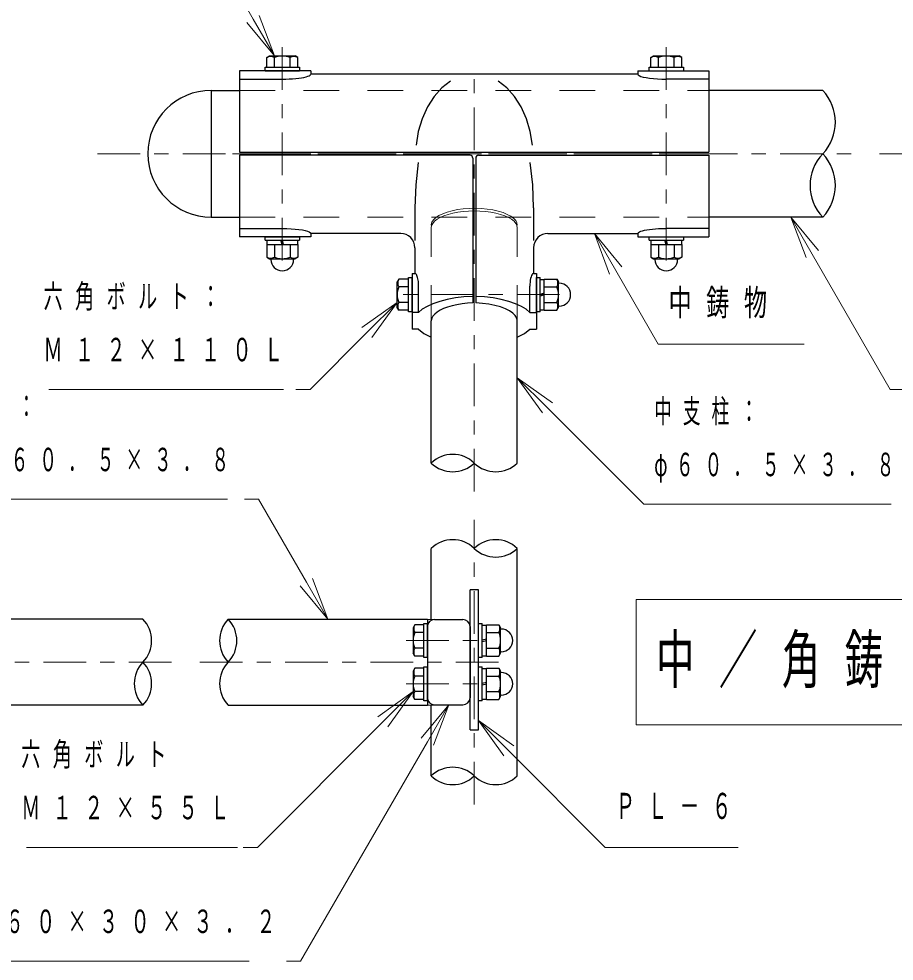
# Model space of a CAD drawing. Units: millimetres on the paper, with parts at other scales. Extents: x 200 to 618, y 141 to 438.
# Drawn here: x 480.8 to 542.3, y 295.1 to 361.4 of the extents above; entities that cross this region are included whole.
import ezdxf

# ---------------------------------------------------------------- set-up
doc = ezdxf.new("R2010")
doc.units = ezdxf.units.MM
doc.linetypes.add('USER1', pattern=[4.5, 2.5, -2])
doc.linetypes.add('USER2', pattern=[6, 3, -1, 1, -1])
doc.layers.add('線', color=2, linetype='Continuous', lineweight=25)
doc.layers.add('補助', color=2, linetype='Continuous', lineweight=13)
doc.styles.add('ＭＳ ゴシック', font='')
doc.styles.get('ＭＳ ゴシック').set_extended_font_data('MS Gothic')

msp = doc.modelspace()

# ---------------------------------------------------------------- linework, layer by layer
at = {"layer": '線', "color": 1, "linetype": 'USER2', "lineweight": 13}
for p, q in [((499.295, 344.364), (499.295, 359.364)), ((526.295, 359.364), (526.295, 344.364)), ((512.795, 328.117), (512.795, 357.969)), ((486.295, 351.864), (539.295, 351.864)), ((495.795, 351.864), (529.795, 351.864)), ((541.295, 351.864), (567.795, 351.864)), ((512.795, 346.665), (512.795, 348.031)), ((518.795, 341.958), (506.795, 341.958)), ((512.795, 306.117), (512.795, 326.117)), ((507.995, 317.642), (513.995, 317.642)), ((491.495, 316.117), (464.995, 316.117)), ((493.495, 316.117), (514.495, 316.117)), ((507.995, 314.592), (513.994, 314.592))]:
    msp.add_line(p, q, dxfattribs=at)
at = {"layer": '線'}
for p, q in [((498.198, 358.63), (498.395, 358.744)), ((498.198, 357.944), (498.198, 358.63)), ((498.395, 358.744), (500.195, 358.744)), ((498.746, 357.944), (498.746, 358.63)), ((499.843, 357.944), (499.843, 358.63)), ((500.391, 358.63), (500.195, 358.744)), ((500.391, 357.944), (500.391, 358.63)), ((525.198, 358.63), (525.395, 358.744)), ((525.198, 357.944), (525.198, 358.63)), ((525.395, 358.744), (527.195, 358.744)), ((525.746, 357.944), (525.746, 358.63)), ((526.843, 357.944), (526.843, 358.63)), ((527.391, 358.63), (527.195, 358.744)), ((527.391, 357.944), (527.391, 358.63)), ((498.095, 357.944), (500.495, 357.944)), ((498.095, 357.694), (498.095, 357.944)), ((498.198, 357.944), (500.391, 357.944)), ((500.495, 357.944), (500.495, 357.694)), ((525.095, 357.944), (527.495, 357.944)), ((525.095, 357.694), (525.095, 357.944)), ((525.198, 357.944), (527.391, 357.944)), ((527.495, 357.944), (527.495, 357.694)), ((498.095, 357.694), (500.495, 357.694)), ((525.095, 357.694), (527.495, 357.694)), ((496.295, 357.115), (499.295, 357.115)), ((529.295, 357.115), (526.295, 357.115)), ((496.295, 351.969), (529.295, 351.969)), ((512.495, 351.759), (496.295, 351.759)), ((512.695, 351.559), (512.695, 341.381)), ((512.895, 351.559), (512.895, 341.381)), ((513.095, 351.759), (529.295, 351.759)), ((508.62, 348.057), (508.62, 345.759)), ((516.97, 348.057), (516.97, 345.759)), ((496.295, 346.613), (499.295, 346.613)), ((529.295, 346.613), (526.295, 346.613)), ((498.095, 346.034), (500.495, 346.034)), ((498.095, 345.784), (498.095, 346.034)), ((500.495, 346.034), (500.495, 345.784)), ((525.095, 346.034), (527.495, 346.034)), ((525.095, 345.784), (525.095, 346.034)), ((527.495, 346.034), (527.495, 345.784)), ((498.095, 345.784), (500.495, 345.784)), ((498.198, 345.484), (500.391, 345.484)), ((498.198, 345.484), (498.198, 344.597)), ((498.22, 345.784), (500.37, 345.784)), ((498.22, 345.784), (498.22, 345.484)), ((498.22, 345.484), (500.37, 345.484)), ((498.746, 345.484), (498.746, 344.597)), ((499.278, 345.484), (499.197, 345.784)), ((499.392, 345.484), (499.311, 345.784)), ((499.843, 345.484), (499.843, 344.597)), ((500.37, 345.784), (500.37, 345.484)), ((500.391, 345.484), (500.391, 344.597)), ((525.095, 345.784), (527.495, 345.784)), ((525.198, 345.484), (527.391, 345.484)), ((525.198, 345.484), (525.198, 344.597)), ((525.22, 345.784), (527.37, 345.784)), ((525.22, 345.784), (525.22, 345.484)), ((525.22, 345.484), (527.37, 345.484)), ((525.746, 345.484), (525.746, 344.597)), ((526.278, 345.484), (526.197, 345.784)), ((526.392, 345.484), (526.311, 345.784)), ((526.843, 345.484), (526.843, 344.597)), ((527.37, 345.784), (527.37, 345.484)), ((527.391, 345.484), (527.391, 344.597)), ((498.198, 344.597), (498.395, 344.484)), ((500.391, 344.597), (500.195, 344.484)), ((525.198, 344.597), (525.395, 344.484)), ((527.391, 344.597), (527.195, 344.484)), ((498.395, 344.484), (500.195, 344.484)), ((498.495, 344.434), (498.495, 344.484)), ((500.095, 344.434), (500.095, 344.484)), ((525.395, 344.484), (527.195, 344.484)), ((525.495, 344.434), (525.495, 344.484)), ((527.095, 344.434), (527.095, 344.484)), ((507.483, 343.055), (507.37, 342.858)), ((507.37, 341.058), (507.37, 342.858)), ((508.17, 343.055), (507.483, 343.055)), ((508.17, 340.758), (508.17, 343.158)), ((508.17, 343.158), (508.42, 343.158)), ((508.17, 340.861), (508.17, 343.055)), ((508.42, 340.758), (508.42, 343.158)), ((517.17, 340.758), (517.17, 343.158)), ((517.17, 343.158), (517.42, 343.158)), ((517.42, 340.758), (517.42, 343.158)), ((517.42, 340.883), (517.42, 343.033)), ((517.42, 343.033), (517.72, 343.033)), ((517.72, 340.861), (517.72, 343.055)), ((517.72, 343.055), (518.606, 343.055)), ((517.72, 340.883), (517.72, 343.033)), ((518.606, 343.055), (518.72, 342.858)), ((518.72, 341.058), (518.72, 342.858)), ((518.77, 342.758), (518.72, 342.758)), ((508.17, 342.507), (507.483, 342.507)), ((508.883, 340.703), (508.883, 342.544)), ((516.706, 340.703), (516.706, 342.544)), ((517.72, 342.055), (517.42, 341.975)), ((517.72, 341.941), (517.42, 341.861)), ((517.72, 342.507), (518.606, 342.507)), ((508.17, 341.41), (507.483, 341.41)), ((517.72, 341.41), (518.606, 341.41)), ((507.483, 340.861), (507.37, 341.058)), ((508.17, 340.861), (507.483, 340.861)), ((508.42, 340.758), (508.17, 340.758)), ((517.42, 340.758), (517.17, 340.758)), ((517.42, 340.883), (517.72, 340.883)), ((517.72, 340.861), (518.606, 340.861)), ((518.606, 340.861), (518.72, 341.058)), ((518.77, 341.158), (518.72, 341.158)), ((508.608, 318.739), (508.495, 318.542)), ((509.245, 318.739), (508.608, 318.739)), ((509.245, 316.442), (509.245, 318.842)), ((509.245, 318.842), (509.495, 318.842)), ((509.245, 316.545), (509.245, 318.739)), ((509.495, 319.142), (509.995, 319.117)), ((509.495, 316.442), (509.495, 318.842)), ((513.095, 316.442), (513.095, 318.842)), ((513.095, 318.842), (513.345, 318.842)), ((513.345, 316.442), (513.345, 318.842)), ((513.345, 316.567), (513.345, 318.717)), ((513.345, 318.717), (513.645, 318.717)), ((513.645, 316.545), (513.645, 318.739)), ((513.645, 318.739), (514.531, 318.739)), ((513.645, 316.567), (513.645, 318.717)), ((514.531, 318.739), (514.645, 318.542)), ((508.495, 318.542), (508.495, 316.742)), ((509.245, 318.191), (508.608, 318.191)), ((509.495, 318.617), (509.495, 313.617)), ((513.645, 318.191), (514.531, 318.191)), ((514.645, 316.742), (514.645, 318.542)), ((514.695, 318.442), (514.645, 318.442)), ((513.645, 317.739), (513.345, 317.659)), ((513.645, 317.625), (513.345, 317.545)), ((508.608, 316.545), (508.495, 316.742)), ((509.245, 317.094), (508.608, 317.094)), ((513.645, 317.094), (514.531, 317.094)), ((514.531, 316.545), (514.645, 316.742)), ((514.695, 316.842), (514.645, 316.842)), ((509.245, 316.545), (508.608, 316.545)), ((509.495, 316.442), (509.245, 316.442)), ((513.345, 316.442), (513.095, 316.442)), ((513.345, 316.567), (513.645, 316.567)), ((513.645, 316.545), (514.531, 316.545)), ((508.608, 315.689), (508.495, 315.492)), ((508.495, 315.492), (508.495, 313.692)), ((509.245, 315.689), (508.608, 315.689)), ((509.245, 313.392), (509.245, 315.792)), ((509.245, 315.792), (509.495, 315.792)), ((509.245, 313.495), (509.245, 315.689)), ((509.495, 313.392), (509.495, 315.792)), ((513.095, 313.392), (513.095, 315.792)), ((513.095, 315.792), (513.345, 315.792)), ((513.345, 313.392), (513.345, 315.792)), ((513.345, 313.517), (513.345, 315.667)), ((513.345, 315.667), (513.645, 315.667)), ((513.645, 313.495), (513.645, 315.689)), ((513.645, 315.689), (514.531, 315.689)), ((513.645, 313.517), (513.645, 315.667)), ((514.531, 315.689), (514.645, 315.492)), ((514.645, 313.692), (514.645, 315.492)), ((509.245, 315.141), (508.608, 315.141)), ((513.645, 315.141), (514.531, 315.141)), ((514.695, 315.392), (514.645, 315.392)), ((513.645, 314.689), (513.345, 314.609)), ((513.645, 314.575), (513.345, 314.495)), ((508.608, 313.495), (508.495, 313.692)), ((509.245, 314.044), (508.608, 314.044)), ((509.245, 313.495), (508.608, 313.495)), ((513.345, 313.517), (513.645, 313.517)), ((513.645, 314.044), (514.531, 314.044)), ((513.645, 313.495), (514.531, 313.495)), ((514.531, 313.495), (514.645, 313.692)), ((514.695, 313.792), (514.645, 313.792)), ((509.495, 313.392), (509.245, 313.392)), ((509.495, 313.092), (509.995, 313.117)), ((513.345, 313.392), (513.095, 313.392))]:
    msp.add_line(p, q, dxfattribs=at)
at = {"layer": '線', "color": 7}
for p, q in [((501.295, 357.694), (496.295, 357.694)), ((496.295, 357.694), (496.295, 351.969)), ((501.295, 357.694), (501.295, 357.469)), ((524.295, 357.469), (501.295, 357.469)), ((524.295, 357.694), (524.295, 357.469)), ((524.295, 357.694), (529.295, 357.694)), ((529.295, 357.694), (529.295, 351.969)), ((494.295, 356.319), (494.295, 347.409)), ((494.295, 356.319), (496.295, 356.319)), ((537.295, 356.319), (529.295, 356.319)), ((496.295, 351.759), (496.295, 346.034)), ((529.295, 351.759), (529.295, 346.034)), ((494.295, 347.409), (496.295, 347.409)), ((537.295, 347.409), (529.295, 347.409)), ((501.295, 346.034), (496.295, 346.034)), ((501.295, 346.259), (501.295, 346.034)), ((507.395, 346.259), (501.295, 346.259)), ((507.62, 346.259), (507.395, 346.259)), ((517.97, 346.259), (518.195, 346.259)), ((518.195, 346.259), (524.295, 346.259)), ((524.295, 346.259), (524.295, 346.034)), ((524.295, 346.034), (529.295, 346.034)), ((508.62, 345.259), (508.62, 343.458)), ((516.97, 345.259), (516.97, 343.458)), ((508.42, 343.458), (508.62, 343.458)), ((508.42, 343.458), (508.42, 340.703)), ((516.959, 343.458), (517.17, 343.458)), ((517.17, 343.458), (517.17, 340.703)), ((508.883, 340.703), (508.42, 340.703)), ((508.42, 340.703), (508.42, 339.531)), ((516.706, 340.703), (517.17, 340.703)), ((517.17, 340.703), (517.17, 339.531)), ((509.77, 330.117), (509.77, 340.117)), ((515.82, 330.117), (515.82, 340.117)), ((508.883, 339.531), (508.42, 339.531)), ((516.706, 339.531), (517.17, 339.531)), ((509.77, 319.128), (509.77, 324.117)), ((515.82, 308.117), (515.82, 324.117)), ((513.095, 321.191), (512.495, 321.191)), ((512.495, 311.365), (512.495, 321.191)), ((513.095, 311.365), (513.095, 321.191)), ((489.495, 319.142), (479.495, 319.142)), ((495.495, 319.142), (509.495, 319.142)), ((509.495, 319.142), (509.495, 313.092)), ((509.995, 319.117), (511.995, 319.117)), ((512.495, 318.617), (512.495, 313.617)), ((489.495, 313.092), (479.495, 313.092)), ((495.495, 313.092), (509.495, 313.092)), ((509.77, 308.117), (509.77, 313.106)), ((509.995, 313.117), (511.995, 313.117)), ((512.495, 311.365), (513.095, 311.365))]:
    msp.add_line(p, q, dxfattribs=at)
at = {"layer": '線', "color": 4, "linetype": 'USER1', "lineweight": 13}
for p, q in [((496.295, 356.319), (529.295, 356.319)), ((496.295, 347.409), (529.295, 347.409)), ((509.77, 340.117), (509.77, 346.665)), ((515.82, 340.117), (515.82, 346.665))]:
    msp.add_line(p, q, dxfattribs=at)
at = {"layer": '線', "color": 7, "lineweight": 13}
for p, q in [((524.169, 320.517), (524.169, 311.717)), ((594.469, 320.517), (524.169, 320.517)), ((524.169, 311.717), (594.469, 311.717))]:
    msp.add_line(p, q, dxfattribs=at)
at = {"layer": '線'}
for points in [[(499.295, 357.115), (499.542, 357.117), (499.785, 357.125), (500.022, 357.139), (500.246, 357.157), (500.457, 357.18), (500.649, 357.208), (500.821, 357.24), (500.969, 357.275), (501.091, 357.313), (501.186, 357.354), (501.252, 357.396), (501.288, 357.439), (501.293, 357.454), (501.295, 357.469)], [(524.295, 357.469), (524.319, 357.413), (524.392, 357.359), (524.513, 357.308), (524.676, 357.261), (524.88, 357.218), (525.119, 357.182), (525.387, 357.153), (525.676, 357.132), (525.982, 357.119), (526.295, 357.115)], [(511.119, 356.969), (510.509, 356.497), (509.964, 355.888), (509.499, 355.159), (509.127, 354.329), (508.86, 353.424), (508.704, 352.469)], [(516.885, 352.469), (516.729, 353.424), (516.462, 354.329), (516.09, 355.159), (515.625, 355.888), (515.08, 356.497), (514.47, 356.969)], [(508.858, 351.259), (508.68, 349.68), (508.62, 348.057)], [(516.97, 348.057), (516.909, 349.68), (516.731, 351.259)], [(499.295, 346.613), (499.607, 346.608), (499.913, 346.595), (500.202, 346.574), (500.47, 346.545), (500.709, 346.509), (500.913, 346.467), (501.077, 346.419), (501.197, 346.368), (501.27, 346.314), (501.295, 346.259)], [(524.295, 346.259), (524.308, 346.3), (524.35, 346.341), (524.418, 346.381), (524.513, 346.419), (524.632, 346.455), (524.774, 346.489), (524.937, 346.519), (525.119, 346.545), (525.317, 346.568), (525.529, 346.586), (525.752, 346.599), (525.982, 346.608), (526.138, 346.612), (526.295, 346.613)], [(508.883, 342.544), (508.881, 342.657), (508.875, 342.769), (508.865, 342.876), (508.851, 342.979), (508.834, 343.075), (508.813, 343.163), (508.79, 343.242), (508.764, 343.309), (508.735, 343.365), (508.705, 343.409), (508.674, 343.439), (508.641, 343.455), (508.63, 343.457), (508.62, 343.458)], [(516.98, 343.458), (516.937, 343.452), (516.896, 343.422), (516.856, 343.37), (516.82, 343.296), (516.787, 343.203), (516.759, 343.093), (516.736, 342.969), (516.719, 342.833), (516.709, 342.691), (516.706, 342.544)], [(512.695, 341.381), (512.309, 341.356), (511.933, 341.314), (511.573, 341.254), (511.235, 341.178), (510.921, 341.087), (510.639, 340.982), (510.39, 340.864), (510.18, 340.735), (510.011, 340.597), (509.885, 340.453), (509.805, 340.303), (509.771, 340.151), (509.77, 340.134), (509.77, 340.117)], [(515.82, 340.117), (515.784, 340.303), (515.68, 340.485), (515.508, 340.659), (515.273, 340.822), (514.98, 340.969), (514.634, 341.098), (514.244, 341.205), (513.818, 341.29), (513.365, 341.348), (512.895, 341.381)]]:
    msp.add_lwpolyline(points, dxfattribs=at)
at = {"layer": '線', "color": 4, "linetype": 'USER1', "lineweight": 13}
for points in [[(515.819, 346.834), (515.794, 347.001), (515.709, 347.165), (515.566, 347.322), (515.367, 347.471), (515.117, 347.606), (514.82, 347.727), (514.482, 347.83), (514.111, 347.913), (513.713, 347.975), (513.297, 348.014), (512.871, 348.03), (512.443, 348.023), (512.023, 347.992), (511.617, 347.938), (511.236, 347.862), (510.885, 347.766), (510.573, 347.651), (510.306, 347.52), (510.088, 347.376), (509.924, 347.222), (509.818, 347.06), (509.772, 346.893), (509.77, 346.864), (509.77, 346.834)], [(509.77, 346.665), (509.795, 346.819), (509.873, 346.971), (510, 347.117), (510.175, 347.256), (510.395, 347.384), (510.656, 347.5), (510.953, 347.602), (511.282, 347.688), (511.637, 347.757), (512.012, 347.806), (512.4, 347.836), (512.795, 347.847), (513.189, 347.836), (513.577, 347.806), (513.952, 347.757), (514.307, 347.688), (514.636, 347.602), (514.934, 347.5), (515.194, 347.384), (515.414, 347.256), (515.589, 347.117), (515.716, 346.971), (515.794, 346.819), (515.82, 346.665)]]:
    msp.add_lwpolyline(points, dxfattribs=at)
at = {"layer": '線', "color": 7}
for points in [[(512.695, 341.832), (512.07, 341.796), (511.465, 341.725), (510.892, 341.622), (510.362, 341.487), (509.888, 341.325), (509.478, 341.137), (509.14, 340.929), (508.883, 340.703)], [(516.706, 340.703), (516.449, 340.929), (516.111, 341.137), (515.701, 341.325), (515.227, 341.487), (514.697, 341.622), (514.124, 341.725), (513.519, 341.796), (512.895, 341.832)], [(508.883, 339.531), (509.254, 339.228), (509.77, 338.958)], [(515.82, 338.958), (516.335, 339.228), (516.706, 339.531)]]:
    msp.add_lwpolyline(points, dxfattribs=at)
at = {"layer": '線'}
for centre, radius, start, end in [((498.472, 358.155), 0.548, 60.00001, 119.99999), ((499.295, 357.364), 1.38, 66.57346, 113.42654), ((500.117, 358.155), 0.548, 60.00001, 119.99999), ((525.472, 358.155), 0.548, 60.00001, 119.99999), ((526.295, 357.364), 1.38, 66.57346, 113.42654), ((527.117, 358.155), 0.548, 60.00001, 119.99999), ((534.952, 354.091), 3.232, 316.44154, 43.55846), ((539.637, 349.636), 3.232, 136.44154, 223.55846), ((534.952, 349.636), 3.232, 316.44154, 43.55846), ((512.495, 351.559), 0.2, 0, 90), ((513.095, 351.559), 0.2, 90, 180), ((498.472, 345.072), 0.548, 240.00001, 299.99999), ((499.295, 345.863), 1.38, 246.57346, 293.42654), ((500.117, 345.072), 0.548, 240.00001, 299.99999), ((525.472, 345.072), 0.548, 240.00001, 299.99999), ((526.295, 345.863), 1.38, 246.57346, 293.42654), ((527.117, 345.072), 0.548, 240.00001, 299.99999), ((499.295, 344.434), 0.8, 180, 0), ((526.295, 344.434), 0.8, 180, 0), ((507.958, 342.781), 0.548, 150.00001, 209.99999), ((518.131, 342.781), 0.548, 330.00001, 29.99999), ((518.77, 341.958), 0.8, 270, 90), ((508.749, 341.958), 1.38, 156.57346, 203.42654), ((517.34, 341.958), 1.38, 336.57346, 23.42654), ((507.958, 341.135), 0.548, 150.00001, 209.99999), ((518.131, 341.135), 0.548, 330.00001, 29.99999), ((511.282, 328.547), 2.18, 46.07099, 133.92901), ((511.282, 331.687), 2.18, 226.07099, 313.92901), ((514.307, 331.687), 2.18, 226.07099, 313.92901), ((511.282, 322.547), 2.18, 46.07099, 133.92901), ((514.307, 322.547), 2.18, 46.07099, 133.92901), ((514.307, 325.687), 2.18, 226.07099, 313.92901), ((487.924, 317.63), 2.18, 316.07099, 43.92901), ((497.079, 317.63), 2.191, 136.33188, 223.66812), ((493.91, 317.63), 2.191, 316.33188, 43.66812), ((509.083, 318.465), 0.548, 150.00001, 209.99999), ((514.056, 318.465), 0.548, 330.00001, 29.99999), ((509.874, 317.642), 1.38, 156.57346, 203.42654), ((513.265, 317.642), 1.38, 336.57346, 23.42654), ((514.695, 317.642), 0.8, 270, 90), ((509.083, 316.819), 0.548, 150.00001, 209.99999), ((514.056, 316.819), 0.548, 330.00001, 29.99999), ((491.065, 314.605), 2.18, 136.07099, 223.92901), ((487.924, 314.605), 2.18, 316.07099, 43.92901), ((497.079, 314.605), 2.191, 136.33188, 223.66812), ((509.083, 315.415), 0.548, 150.00001, 209.99999), ((514.056, 315.415), 0.548, 330.00001, 29.99999), ((509.874, 314.592), 1.38, 156.57346, 203.42654), ((513.265, 314.592), 1.38, 336.57346, 23.42654), ((514.695, 314.592), 0.8, 270, 90), ((509.083, 313.769), 0.548, 150.00001, 209.99999), ((514.056, 313.769), 0.548, 330.00001, 29.99999), ((511.282, 306.547), 2.18, 46.07099, 133.92901), ((511.282, 309.687), 2.18, 226.07099, 313.92901), ((514.307, 309.687), 2.18, 226.07099, 313.92901)]:
    msp.add_arc(centre, radius, start, end, dxfattribs=at)
at = {"layer": '線', "color": 7}
for centre, radius, start, end in [((494.295, 351.864), 4.455, 90, 270), ((507.62, 345.259), 1, 0, 90), ((517.97, 345.259), 1, 90, 180), ((509.995, 318.617), 0.5, 90, 180), ((511.995, 318.617), 0.5, 0, 90), ((509.995, 313.617), 0.5, 180, 270), ((511.995, 313.617), 0.5, 270, 0)]:
    msp.add_arc(centre, radius, start, end, dxfattribs=at)
at = {"layer": '補助'}
for p, q in [((497.246, 361.342), (494.127, 366.744)), ((498.746, 358.744), (497.246, 361.342)), ((497.679, 361.592), (498.746, 358.744)), ((496.813, 361.092), (498.746, 358.744)), ((535.056, 347.409), (536.556, 344.811)), ((536.989, 345.061), (535.056, 347.409)), ((536.123, 344.561), (535.056, 347.409)), ((521.245, 346.259), (522.745, 343.661)), ((523.178, 343.911), (521.245, 346.259)), ((522.312, 343.411), (521.245, 346.259)), ((536.556, 344.811), (542.049, 335.296)), ((522.745, 343.661), (525.733, 338.484)), ((504.895, 339.642), (507.37, 341.41)), ((507.37, 341.41), (505.248, 339.288)), ((505.602, 338.935), (507.37, 341.41)), ((505.248, 339.288), (501.256, 335.296)), ((525.733, 338.484), (526.733, 338.484)), ((526.733, 338.484), (535.995, 338.484)), ((515.82, 336.117), (517.941, 333.996)), ((518.294, 334.349), (515.82, 336.117)), ((517.587, 333.642), (515.82, 336.117)), ((482.884, 335.296), (499.39, 335.296)), ((501.256, 335.296), (500.256, 335.296)), ((542.049, 335.296), (543.049, 335.296)), ((517.941, 333.996), (524.72, 327.217)), ((479.045, 327.567), (495.44, 327.567)), ((497.63, 327.567), (496.63, 327.567)), ((500.995, 321.74), (497.63, 327.567)), ((524.72, 327.217), (525.72, 327.217)), ((525.72, 327.217), (542.115, 327.217)), ((500.562, 321.49), (502.495, 319.142)), ((502.495, 319.142), (500.995, 321.74)), ((501.428, 321.99), (502.495, 319.142)), ((506.02, 312.276), (508.495, 314.044)), ((508.495, 314.044), (506.373, 311.922)), ((506.727, 311.569), (508.495, 314.044)), ((509.062, 310.769), (510.995, 313.117)), ((510.995, 313.117), (509.495, 310.519)), ((509.928, 310.269), (510.995, 313.117)), ((506.373, 311.922), (497.543, 303.092)), ((513.095, 312.007), (515.216, 309.886)), ((515.569, 310.24), (513.095, 312.007)), ((514.862, 309.532), (513.095, 312.007)), ((509.495, 310.519), (500.588, 295.092)), ((515.216, 309.886), (522.01, 303.092)), ((481.314, 303.092), (496.15, 303.092)), ((497.543, 303.092), (496.543, 303.092)), ((522.01, 303.092), (523.01, 303.092)), ((523.01, 303.092), (531.36, 303.092)), ((477.931, 295.092), (496.977, 295.092)), ((500.588, 295.092), (499.588, 295.092))]:
    msp.add_line(p, q, dxfattribs=at)

# ---------------------------------------------------------------- texts
at = {"layer": '線', "color": 7, "insert": (525.569, 316.117), "char_height": 3.299, "attachment_point": 4, "style": 'ＭＳ ゴシック'}
msp.add_mtext('\\T1.64;\\W0.6;中／角鋳物詳細図\u3000Ｓ＝１／１０', dxfattribs=at)
at = {"layer": '補助', "attachment_point": 1, "style": 'ＭＳ ゴシック'}
for s, insert, char_height in [('\\T1.64;\\W0.6;六角ボルト：', (482.509, 342.671), 1.65), ('\\T1.63;\\W0.65;中鋳物', (526.458, 342.317), 1.833), ('\\T1.64;\\W0.6;Ｍ１２×１１０Ｌ', (482.509, 338.921), 1.65), ('\\T1.63;\\W0.55;桁：', (478.67, 334.942), 1.65), ('\\T1.63;\\W0.55;中支柱：', (525.445, 334.592), 1.65), ('\\T1.63;\\W0.55;φ６０．５×３．８', (478.67, 331.192), 1.65), ('\\T1.63;\\W0.55;φ６０．５×３．８', (525.445, 330.842), 1.65), ('\\T1.64;\\W0.6;六角ボルト', (480.939, 310.467), 1.65), ('\\T1.64;\\W0.55;ＰＬ－６', (522.735, 306.925), 1.833), ('\\T1.64;\\W0.6;Ｍ１２×５５Ｌ', (480.939, 306.717), 1.65), ('\\T1.64;\\W0.6;□６０×３０×３．２', (477.556, 298.717), 1.65)]:
    msp.add_mtext(s, dxfattribs=dict(at, insert=insert, char_height=char_height))

doc.saveas('drawing.dxf')
